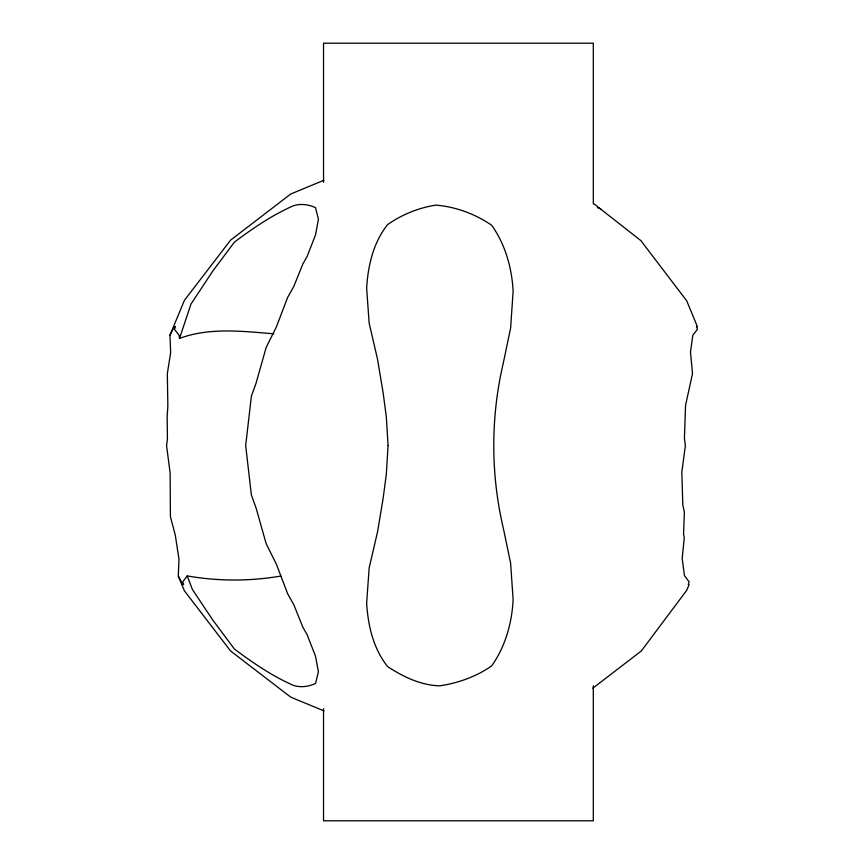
<?xml version="1.0" encoding="UTF-8"?>
<svg xmlns="http://www.w3.org/2000/svg" width="864" height="864" viewBox="0 0 864 864"><rect width="100%" height="100%" fill="white"/><g stroke="black" fill="none" stroke-linecap="round" stroke-linejoin="round"><path stroke-width="1.3" d="M273.888 333.806C242.86 331.322 209.196 327.186 179.518 338.45L190.955 304.117L212.674 271.231L234.414 242.104C253.076 228.204 272.376 214.888 293.814 205.61C300.985 203.429 308.826 204.552 315.554 207.673L318.416 219.316L315.554 234.792L307.163 256.36L302.886 263.898L293.814 286.427L287.69 297.302L276.415 326.83L266.134 347.522L256.154 382.914L251.392 396.122L245.678 445.576L251.392 495.018L256.154 508.226L266.134 543.618L276.415 564.311L287.69 593.838L293.814 604.714L302.886 627.242L307.163 634.781L315.554 656.348L318.416 671.825L315.554 683.467C308.826 686.588 300.985 687.712 293.814 685.53C272.376 676.253 253.076 662.936 234.414 649.037L212.674 619.909L192.413 589.464L187.25 575.899C218.063 581.375 249.988 581.332 280.832 576.061M323.903 710.867L290.714 697.129L230.558 650.959L184.399 590.803L178.297 576.072L178.978 559.073L175.284 535.14L170.424 516.715L170.122 473.018L166.568 445.576L167.432 439.052L167.162 416.329L167.854 406.22L167.335 373.594L170.651 352.642L169.96 335.2L184.399 300.337L230.558 240.181L290.714 194.011L323.903 180.274M169.96 335.2L174.366 326.646L175.36 326.527L174.474 329.378L179.064 335.2L179.518 338.45M187.25 575.899L182.779 581.828L183.622 584.507L182.736 584.626L178.297 576.072M592.801 688.219L641.347 650.959L686.696 590.339L689.062 584.615L688.284 584.507L689.126 581.828L684.439 575.597L682.193 558.511L684.277 537.505L683.543 534.416L684.385 512.136L682.819 504.943L681.826 472.1L685.379 445.576L684.418 438.134L685.552 405.367L692.518 373.529L690.487 352.08L692.852 335.2L697.432 329.378L696.557 326.527L697.388 326.635L686.696 300.802L640.894 240.624L593.622 203.558M597.359 207.457L600.88 209.12M593.309 203.85L593.309 43.2L323.536 43.2L323.536 182.25M593.309 685.8L593.309 820.8L323.536 820.8L323.536 708.75M388.066 445.576L386.327 474.217L383.119 498.409L377.568 531.727L369.144 568.08L366.649 603.072C367.999 625.385 373.226 648.4 387.385 666.252L388.098 666.911C403.499 676.933 421.243 685.444 439.884 685.822C458.374 682.981 476.291 676.663 491.67 665.874C505.289 646.726 511.942 623.16 513.119 599.821L510.624 563.166L503.312 528.163C490.601 474.185 490.601 416.956 503.312 362.977L510.624 327.974L513.119 291.319C511.942 267.98 505.289 244.415 491.67 225.266C475.2 213.959 455.868 206.82 435.953 205.114C418.77 207.76 402.419 214.391 388.098 224.23L387.385 224.888C373.226 242.741 367.999 265.756 366.649 288.068L369.144 323.06L377.568 359.413L383.119 392.731L386.327 416.923L388.066 445.576"/></g></svg>
